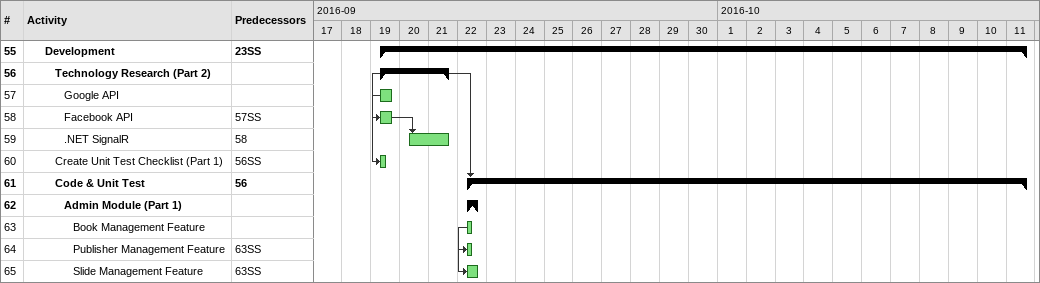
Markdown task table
| ID | Level | Task | Start | Finish | Predecessors |
|---|---|---|---|---|---|
| 55 | 3 | **Development** | 2016-09-19 | 2016-10-11 | 23SS |
| 56 | 4 | **Technology Research (Part 2)** | 2016-09-19 | 2016-09-21 |  |
| 57 | 5 | Google API | 2016-09-19 | 2016-09-19 |  |
| 58 | 5 | Facebook API | 2016-09-19 | 2016-09-19 | 57SS |
| 59 | 5 | .NET SignalR | 2016-09-20 | 2016-09-21 | 58 |
| 60 | 4 | Create Unit Test Checklist (Part 1) | 2016-09-19 | 2016-09-19 | 56SS |
| 61 | 4 | **Code & Unit Test** | 2016-09-22 | 2016-10-11 | 56 |
| 62 | 5 | **Admin Module (Part 1)** | 2016-09-22 | 2016-09-22 |  |
| 63 | 6 | Book Management Feature | 2016-09-22 | 2016-09-22 |  |
| 64 | 6 | Publisher Management Feature | 2016-09-22 | 2016-09-22 | 63SS |
| 65 | 6 | Slide Management Feature | 2016-09-22 | 2016-09-22 | 63SS |
